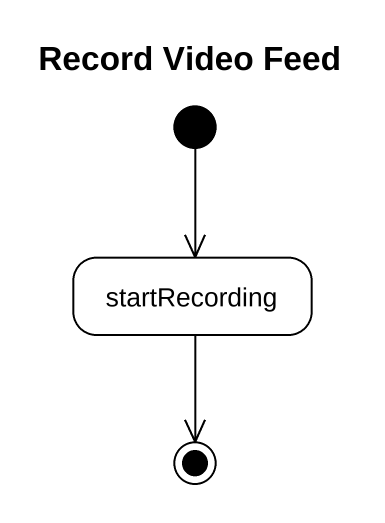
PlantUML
@startuml
title Record Video Feed
hide empty description
state startRecording
[*] --> startRecording
startRecording --> [*]
@enduml
